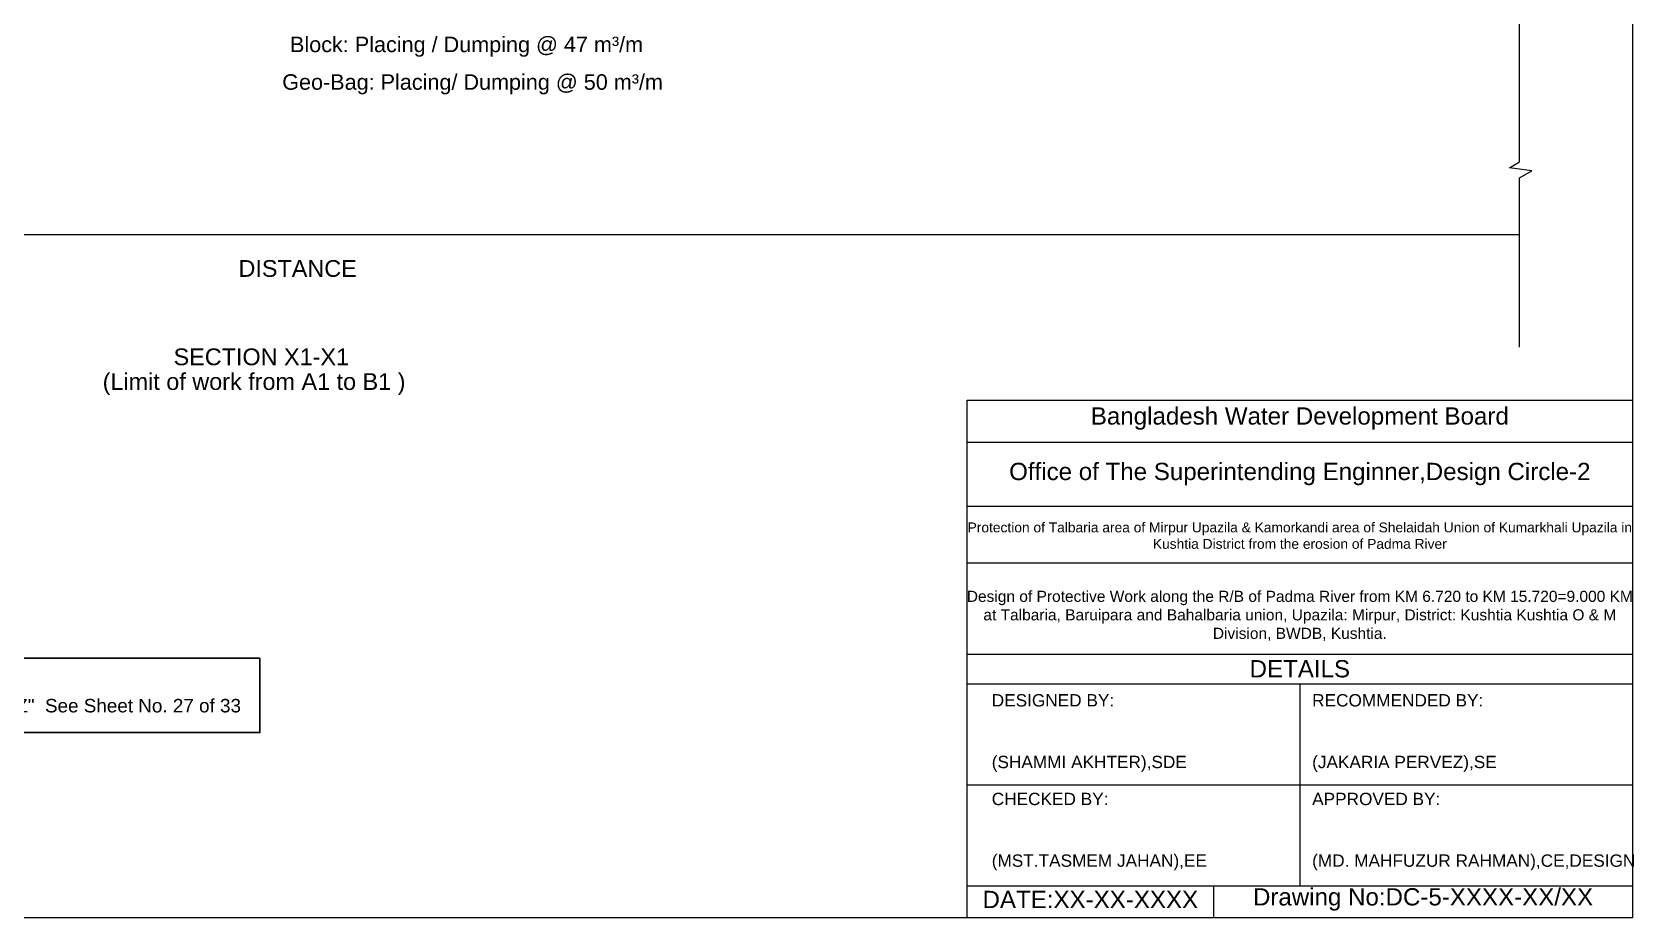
# Model space of a CAD drawing. Header units: inches. Extents: x -885 to 26362, y -28010 to 990.
# Drawn here: x 4385.2 to 4509.6, y -18639.4 to -18570.7 of the extents above; entities that cross this region are included whole.
import ezdxf

# ---------------------------------------------------------------- set-up
doc = ezdxf.new("R2010")
doc.units = ezdxf.units.IN
doc.header["$MEASUREMENT"] = 0
doc.layers.add('LINE', color=7, linetype='Continuous')
doc.layers.add('Long Section Labels', color=7, linetype='Continuous', lineweight=9)
doc.styles.get("Standard").update_dxf_attribs({"font": 'arial.ttf'})

msp = doc.modelspace()

# ---------------------------------------------------------------- linework, layer by layer
at = {"color": 0, "lineweight": 20}
msp.add_line((4344.40663, -18586.427516), (4500.682013, -18586.427516), dxfattribs=at)
at = {"color": 0, "linetype": 'Continuous', "lineweight": 20, "ltscale": 0.5}
msp.add_lwpolyline([(4500.682013, -18595.148228), (4500.682013, -18582.025986), (4501.630305, -18581.488502), (4499.915108, -18581.238502), (4500.682013, -18580.786238), (4500.682013, -18559.287789)], dxfattribs=at)
at = {"color": 0, "lineweight": 20}
msp.add_lwpolyline([(4399.256221, -18590.442025, 0, 0, 0), (4421.242619, -18590.442025, 0.785228, 0, 0), (4422.813076, -18590.442025, 0, 0, 0)], format="xyseb", dxfattribs=at)
at = {"color": 0, "linetype": 'Continuous', "lineweight": -3, "ltscale": 0.5}
msp.add_lwpolyline([(4365.926683, -18619.29603), (4402.89632, -18619.29603), (4402.89632, -18625.062064), (4365.926683, -18625.062064)], close=True, dxfattribs=at)
at = {"layer": 'Long Section Labels'}
msp.add_lwpolyline([(4318.115046, -18504.147517), (4509.459466, -18504.147517), (4509.459466, -18639.447157), (4318.115046, -18639.447157)], close=True, dxfattribs=at)
for points in [[(4457.796473, -18639.447157), (4457.796473, -18599.264829), (4509.459466, -18599.264829)], [(4457.796473, -18602.517684), (4509.459466, -18602.517684)], [(4457.796473, -18607.492639), (4509.459466, -18607.492639)], [(4457.796473, -18611.89356), (4509.459466, -18611.89356)], [(4457.796473, -18618.973304), (4509.459466, -18618.973304)], [(4457.796473, -18621.269437), (4509.459466, -18621.269437)], [(4483.627969, -18621.269437), (4483.627969, -18636.959679)], [(4457.796473, -18629.114558), (4509.459466, -18629.114558)], [(4457.796473, -18636.959679), (4509.459466, -18636.959679)], [(4476.930915, -18636.959679), (4476.930915, -18639.447157)]]:
    msp.add_lwpolyline(points, dxfattribs=at)

# ---------------------------------------------------------------- texts
at = {"color": 0, "lineweight": 20}
msp.add_text('DISTANCE', height=1.3, dxfattribs=at).set_placement((4401.231262, -18589.701617))
at = {"color": 0, "lineweight": 20, "char_height": 1.3, "attachment_point": 1}
for s, insert in [('SECTION X1-X1  ', (4396.190743, -18595.259175)), ('(Limit of work from A1 to B1 )', (4390.683042, -18597.177728))]:
    msp.add_mtext(s, dxfattribs=dict(at, insert=insert))
at = {"color": 0, "linetype": 'ByBlock', "lineweight": 30, "ltscale": 0.5, "insert": (4368.045041, -18620.704414), "char_height": 1.04780933, "width": 46.00178369, "attachment_point": 1}
msp.add_mtext('N:B:-\\Pa) For Details"X", "Y" & "Z"  See Sheet No. 27 of 33', dxfattribs=at)
at = {"layer": 'LINE', "color": 0, "linetype": 'ByBlock', "lineweight": 20, "ltscale": 0.5, "char_height": 1.2, "attachment_point": 1}
for s, insert in [('\\A1;Block: Placing / Dumping @ 47 {\\A0;m³/m\\P} ', (4405.23017, -18571.067428)), ('Geo-Bag: {\\A1;Placing}/ Dumping @ 50 m³/m', (4404.626677, -18573.985248))]:
    msp.add_mtext(s, dxfattribs=dict(at, insert=insert))
at = {"layer": 'Long Section Labels', "char_height": 1.33941094, "attachment_point": 5}
for s, insert in [('Bangladesh Water Development Board', (4483.627969, -18600.699912)), ('Office of The Superintending Enginner,Design Circle-2', (4483.627969, -18605.005161))]:
    msp.add_mtext(s, dxfattribs=dict(at, insert=insert))
at = {"layer": 'Long Section Labels'}
for s, insert, char_height, width, attachment_point in [('Protection of Talbaria area of Mirpur Upazila & Kamorkandi area of Shelaidah Union of Kumarkhali Upazila in Kushtia District from the erosion of Padma River', (4483.627969, -18609.788772), 0.76537768, 53.57643759, 5), ('Design of Protective Work along the R/B of Padma River from KM 6.720 to KM 15.720=9.000 KM at Talbaria, Baruipara and Bahalbaria union, Upazila: Mirpur, District: Kushtia Kushtia O & M Division, BWDB, Kushtia.', (4483.627969, -18616.007465), 0.86104989, 51.66299339, 5), ('DETAILS', (4483.627969, -18620.12137), 1.3394109, 53.57643759, 5), ('DESIGNED BY:^J^J^J(SHAMMI AKHTER),SDE', (4459.709917, -18625.096325), 0.9567221, 26.78821879, 4), ('RECOMMENDED BY:^J^J^J(JAKARIA PERVEZ),SE', (4484.584691, -18625.096325), 0.9567221, 26.78821879, 4), ('CHECKED BY:^J^J^J(MST.TASMEM JAHAN),EE', (4459.709917, -18632.750102), 0.9567221, 26.78821879, 4), ('APPROVED BY:^J^J^J(MD. MAHFUZUR RAHMAN),CE,DESIGN', (4484.584691, -18632.750102), 0.9567221, 26.78821879, 4), ('DATE:XX-XX-XXXX', (4467.363694, -18638.012074), 1.33941094, 26.78821879, 5), ('Drawing No:DC-5-XXXX-XX/XX', (4493.19519, -18638.012074), 1.33941094, 42.09577239, 5)]:
    msp.add_mtext(s, dxfattribs=dict(at, insert=insert, char_height=char_height, width=width, attachment_point=attachment_point))

doc.saveas('drawing.dxf')
